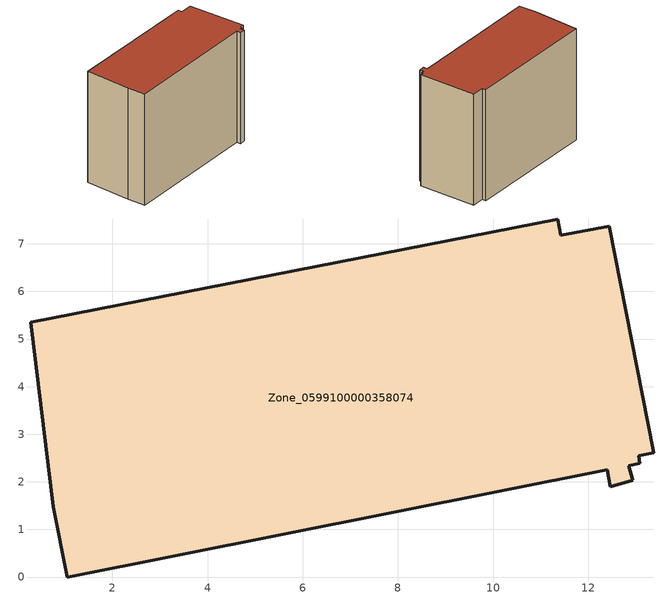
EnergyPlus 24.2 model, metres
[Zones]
Zone_0599100000358074
 floor ground (C_G): 12.94,2.03 12.46,1.9 12.39,2.25 1.05,0 0.76,1.48 0.28,5.36 11.35,7.52 11.42,7.18 12.44,7.37 13.38,2.61 13.06,2.55 13.09,2.39 12.84,2.34 z0
 wall outside (C_F): 12.46,1.9 12.94,2.03 12.84,2.34 13.09,2.39 13.06,2.55 13.38,2.61 12.44,7.37 11.42,7.18 11.35,7.52 0.28,5.36 0.76,1.48 1.05,0 12.39,2.25 12.46,1.9 z0:9.44
 roof outside (C_R): 13.06,2.55 13.38,2.61 12.44,7.37 11.42,7.18 11.35,7.52 0.28,5.36 0.76,1.48 1.05,0 12.39,2.25 12.46,1.9 12.94,2.03 12.84,2.34 13.09,2.39 z9.44
[BUILDING]
Pand.0599100000358074: North Axis=0; Terrain=City; Loads Convergence Tolerance Value=0.04; Temperature Convergence Tolerance Value=0.4; Solar Distribution=FullExterior; Maximum Number of Warmup Days=25; Minimum Number of Warmup Days=1
[Site:Location]
Rotterdam.The.Hague.AP_ZH_NLD Design_Conditions: Latitude=51.96; Longitude=4.45; Time Zone=1; Elevation=-4.5
[SITE:GROUNDTEMPERATURE:BUILDINGSURFACE]
18, 18, 18, 18, 18, 18, 18, 18, 18, 18, 18, 18
[MATERIAL] Thermal Absorptance=0.9; Solar Absorptance=0.7; Visible Absorptance=0.7
Name | Roughness | Thickness | Conductivity | Density | Specific Heat
G.TC.1992-2005 | MediumSmooth | 0.15 | 0.06 | 540 | 1210
F.TC.1992-2005 | Rough | 0.3 | 0.12 | 1920 | 840
R.TC.1992-2005 | MediumRough | 0.2 | 0.08 | 1500 | 1000
[CONSTRUCTION]
C_G: G.TC.1992-2005
C_F: F.TC.1992-2005
C_R: R.TC.1992-2005
[ZONE]
Zone_0599100000358074: Type=1; Multiplier=1; Ceiling Height=Autocalculate; Volume=Autocalculate; Floor Area=autocalculate; Part of Total Floor Area=Yes
[ZONEINFILTRATION:DESIGNFLOWRATE]
Infil_Zone_0599100000358074: Zone or ZoneList or Space or SpaceList=Zone_0599100000358074; Schedule=AlwaysOn; Design Flow Rate Calculation Method=Flow/Area; Flow Rate per Floor Area=0.0015; Constant Term Coefficient=1; Temperature Term Coefficient=0; Velocity Term Coefficient=0; Velocity Squared Term Coefficient=0
[HVACTEMPLATE:ZONE:IDEALLOADSAIRSYSTEM]
Zone_0599100000358074: Maximum Heating Supply Air Temperature=50; Minimum Cooling Supply Air Temperature=13; Maximum Heating Supply Air Humidity Ratio=0.0156; Minimum Cooling Supply Air Humidity Ratio=0.0077; Heating Limit=NoLimit; Cooling Limit=NoLimit; Dehumidification Control Type=ConstantSensibleHeatRatio; Cooling Sensible Heat Ratio=0.7; Dehumidification Setpoint=60; Humidification Control Type=None; Humidification Setpoint=30; Outdoor Air Method=None; Outdoor Air Flow Rate per Person=0.00944; Outdoor Air Flow Rate per Zone Floor Area=0; Outdoor Air Flow Rate per Zone=0; Demand Controlled Ventilation Type=None; Outdoor Air Economizer Type=NoEconomizer; Heat Recovery Type=None; Sensible Heat Recovery Effectiveness=0.7; Latent Heat Recovery Effectiveness=0.65
[ZONECONTROL:THERMOSTAT]
ThermostatControl_Zone_0599100000358074: Zone or ZoneList=Zone_0599100000358074; Control Type Schedule=DualSetpointControlType; Control 1=Thermostat_Zone_0599100000358074; Temperature Difference Between Cutout And Setpoint=0
[THERMOSTATSETPOINT:DUALSETPOINT]
Thermostat_Zone_0599100000358074: Heating Setpoint Temperature Schedule=HeatingSetpoint_Zone_0599100000358074; Cooling Setpoint Temperature Schedule=CoolingSetpoint_Zone_0599100000358074
[SCHEDULE:COMPACT]
HeatingSetpoint_Zone_0599100000358074: Through: 12/31, For: AllDays, Until: 24:00, 21
CoolingSetpoint_Zone_0599100000358074: Through: 12/31, For: AllDays, Until: 24:00, 24
DualSetpointControlType: Through: 12/31, For: AllDays, Until: 24:00, 4
AlwaysOn: Through: 12/31, For: AllDays, Until: 24:00, 1
